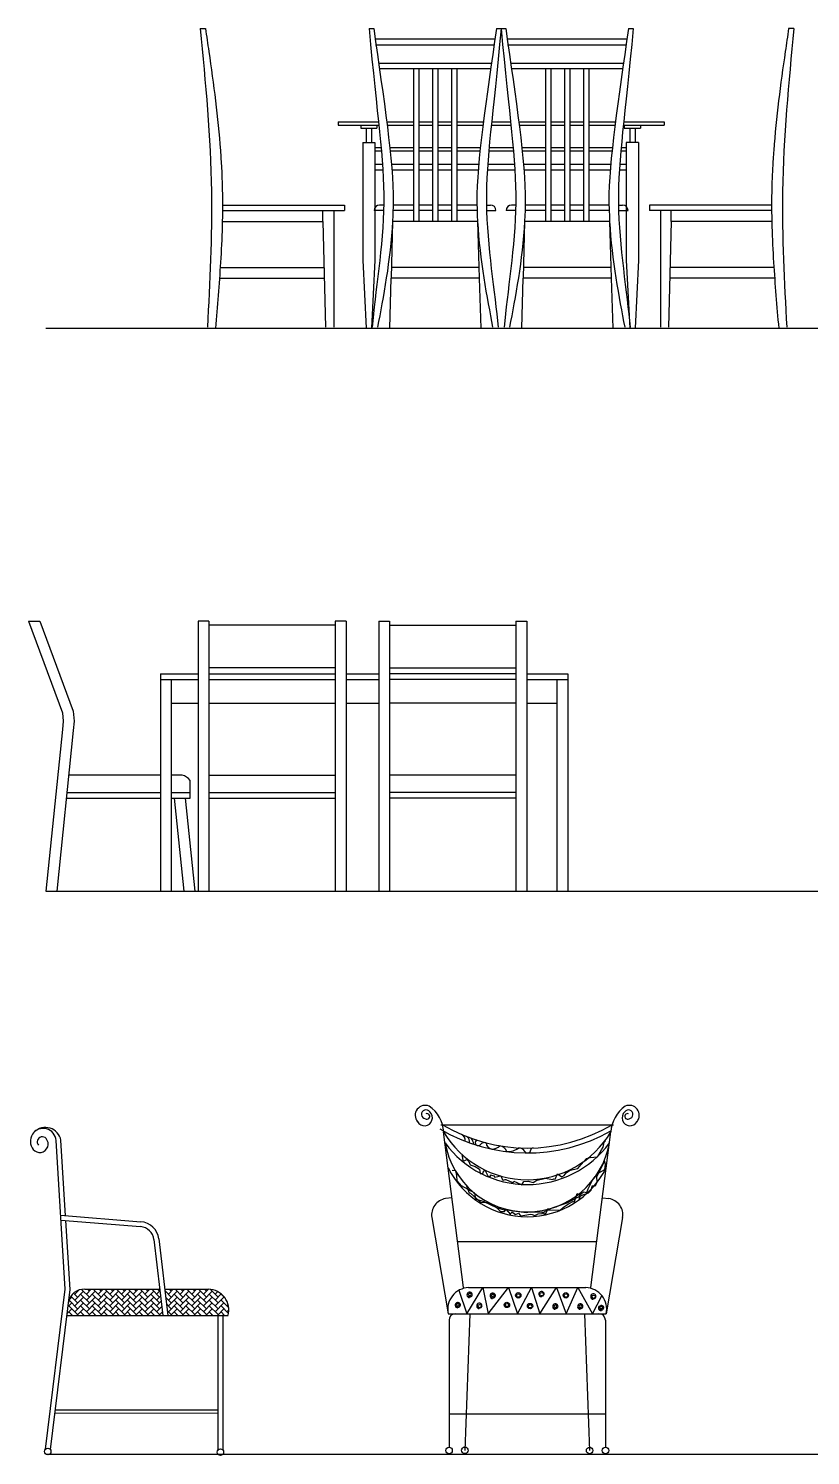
# Model space of a CAD drawing. Header units: millimetres. Extents: x 32599 to 52494, y 61995 to 71568.
# Drawn here: x 32599 to 35479, y 66138 to 71393 of the extents above; entities that cross this region are included whole.
import ezdxf

# ---------------------------------------------------------------- set-up
doc = ezdxf.new("R2010")
doc.units = ezdxf.units.MM
doc.layers.add('dwgmodels.com', color=4, linetype='Continuous')

msp = doc.modelspace()

# ---------------------------------------------------------------- linework, layer by layer
at = {"color": 18, "true_color": 0x000000}
for p, q in [((33231.6, 71392.6), (33251, 71392.6)), ((33853.6, 71392.6), (33870.9, 71392.6)), ((34322.7, 71392.6), (34357.2, 71392.6)), ((34809, 71392.6), (34826.3, 71392.6)), ((35418.4, 71392.6), (35399, 71392.6)), ((34318.9, 71353.1), (33874.7, 71353.1)), ((33877.5, 71333.1), (34316, 71333.1)), ((34805.2, 71353.1), (34361, 71353.1)), ((34363.8, 71333.1), (34802.3, 71333.1)), ((33888.9, 71265.4), (34304.7, 71265.4)), ((34375.2, 71265.4), (34791, 71265.4)), ((33891.8, 71245.4), (34301.8, 71245.4)), ((34016.8, 71245.4), (34016.8, 70682.6)), ((34036.8, 71245.4), (34036.8, 70682.6)), ((34086.8, 71245.4), (34086.8, 70682.6)), ((34106.8, 71245.4), (34106.8, 70682.6)), ((34156.8, 71245.4), (34156.8, 70682.6)), ((34176.8, 71245.4), (34176.8, 70682.6)), ((34378.1, 71245.4), (34788.1, 71245.4)), ((34503.1, 71245.4), (34503.1, 70682.6)), ((34523.1, 71245.4), (34523.1, 70682.6)), ((34573.1, 71245.4), (34573.1, 70682.6)), ((34593.1, 71245.4), (34593.1, 70682.6)), ((34643.1, 71245.4), (34643.1, 70682.6)), ((34663.1, 71245.4), (34663.1, 70682.6)), ((33740.3, 71049.2), (33740.3, 71037.2)), ((33740.3, 71049.2), (33888.5, 71049.2)), ((33918.7, 71049.2), (34016.8, 71049.2)), ((34036.8, 71049.2), (34086.8, 71049.2)), ((34106.8, 71049.2), (34156.8, 71049.2)), ((34176.8, 71049.2), (34274.9, 71049.2)), ((34305.1, 71049.2), (34374.8, 71049.2)), ((34405, 71049.2), (34503.1, 71049.2)), ((34523.1, 71049.2), (34573.1, 71049.2)), ((34593.1, 71049.2), (34643.1, 71049.2)), ((34663.1, 71049.2), (34761.2, 71049.2)), ((34791.4, 71049.2), (34940.3, 71049.2)), ((34940.3, 71049.2), (34940.3, 71037.2)), ((33740.3, 71037.2), (33889.7, 71037.2)), ((33822.8, 71037.2), (33822.8, 71025.2)), ((33822.8, 71025.2), (33882.8, 71025.2)), ((33842.8, 71025.2), (33842.8, 70972.6)), ((33862.8, 71025.2), (33862.8, 70972.6)), ((33882.8, 71037.2), (33882.8, 71025.2)), ((33920.2, 71037.2), (34016.8, 71037.2)), ((34036.8, 71037.2), (34086.8, 71037.2)), ((34106.8, 71037.2), (34156.8, 71037.2)), ((34176.8, 71037.2), (34273.4, 71037.2)), ((34303.9, 71037.2), (34376, 71037.2)), ((34406.5, 71037.2), (34503.1, 71037.2)), ((34523.1, 71037.2), (34573.1, 71037.2)), ((34593.1, 71037.2), (34643.1, 71037.2)), ((34663.1, 71037.2), (34759.7, 71037.2)), ((34790.2, 71037.2), (34940.3, 71037.2)), ((34793.5, 71037.2), (34793.5, 71025.2)), ((34793.5, 71025.2), (34853.5, 71025.2)), ((34813.5, 71025.2), (34813.5, 70972.6)), ((34833.5, 71025.2), (34833.5, 70972.6)), ((34853.5, 71037.2), (34853.5, 71025.2)), ((33830.3, 70972.6), (33875.3, 70972.6)), ((33830.3, 70972.6), (33830.3, 70539.2)), ((33875.3, 70972.6), (33875.3, 70539.2)), ((33875.3, 70954.6), (33897.8, 70954.6)), ((33875.3, 70942.6), (33898.9, 70942.6)), ((33930, 70954.6), (34016.8, 70954.6)), ((33931.3, 70942.6), (34016.8, 70942.6)), ((34036.8, 70954.6), (34086.8, 70954.6)), ((34036.8, 70942.6), (34086.8, 70942.6)), ((34106.8, 70954.6), (34156.8, 70954.6)), ((34106.8, 70942.6), (34156.8, 70942.6)), ((34176.8, 70954.6), (34263.6, 70954.6)), ((34176.8, 70942.6), (34262.3, 70942.6)), ((34294.7, 70942.6), (34385.2, 70942.6)), ((34295.7, 70954.6), (34384.2, 70954.6)), ((34416.3, 70954.6), (34503.1, 70954.6)), ((34417.6, 70942.6), (34503.1, 70942.6)), ((34523.1, 70954.6), (34573.1, 70954.6)), ((34523.1, 70942.6), (34573.1, 70942.6)), ((34593.1, 70954.6), (34643.1, 70954.6)), ((34593.1, 70942.6), (34643.1, 70942.6)), ((34663.1, 70954.6), (34749.9, 70954.6)), ((34663.1, 70942.6), (34748.6, 70942.6)), ((34781, 70942.6), (34801, 70942.6)), ((34782.1, 70954.6), (34801, 70954.6)), ((34846, 70972.6), (34801, 70972.6)), ((34801, 70972.6), (34801, 70539.2)), ((34846, 70972.6), (34846, 70539.2)), ((33875.3, 70892.6), (33902.9, 70892.6)), ((33936.2, 70892.6), (34016.8, 70892.6)), ((34036.8, 70892.6), (34086.8, 70892.6)), ((34106.8, 70892.6), (34156.8, 70892.6)), ((34176.8, 70892.6), (34257.4, 70892.6)), ((34290.7, 70892.6), (34389.2, 70892.6)), ((34422.5, 70892.6), (34503.1, 70892.6)), ((34523.1, 70892.6), (34573.1, 70892.6)), ((34593.1, 70892.6), (34643.1, 70892.6)), ((34663.1, 70892.6), (34743.7, 70892.6)), ((34777, 70892.6), (34801, 70892.6)), ((33875.3, 70872.6), (33904.2, 70872.6)), ((33937.9, 70872.6), (34016.8, 70872.6)), ((34036.8, 70872.6), (34086.8, 70872.6)), ((34106.8, 70872.6), (34156.8, 70872.6)), ((34176.8, 70872.6), (34255.7, 70872.6)), ((34289.3, 70872.6), (34390.6, 70872.6)), ((34424.2, 70872.6), (34503.1, 70872.6)), ((34523.1, 70872.6), (34573.1, 70872.6)), ((34593.1, 70872.6), (34643.1, 70872.6)), ((34663.1, 70872.6), (34742, 70872.6)), ((34775.6, 70872.6), (34801, 70872.6)), ((33313.3, 70742.6), (33763.3, 70742.6)), ((33763.3, 70742.6), (33763.3, 70722.6)), ((33907.5, 70742.6), (33892.5, 70742.6)), ((34016.8, 70742.6), (33942.5, 70742.6)), ((34086.8, 70742.6), (34036.8, 70742.6)), ((34156.8, 70742.6), (34106.8, 70742.6)), ((34251, 70742.6), (34176.8, 70742.6)), ((34286.1, 70742.6), (34301.1, 70742.6)), ((34393.8, 70742.6), (34378.8, 70742.6)), ((34503.1, 70742.6), (34428.9, 70742.6)), ((34573.1, 70742.6), (34523.1, 70742.6)), ((34643.1, 70742.6), (34593.1, 70742.6)), ((34737.4, 70742.6), (34663.1, 70742.6)), ((34772.4, 70742.6), (34787.4, 70742.6)), ((34886.7, 70742.6), (34886.7, 70722.6)), ((35336.7, 70742.6), (34886.7, 70742.6)), ((33313.3, 70722.6), (33763.3, 70722.6)), ((33313.3, 70682.6), (33683.3, 70682.6)), ((33683.3, 70682.6), (33683.3, 70722.6)), ((33683.3, 70682.6), (33693.3, 70292.6)), ((33723.3, 70722.6), (33723.3, 70292.6)), ((33907.5, 70722.6), (33872.5, 70722.6)), ((33940.4, 70682.6), (33935.2, 70473)), ((34253.2, 70682.6), (33940.4, 70682.6)), ((34016.8, 70722.6), (33941.8, 70722.6)), ((34086.8, 70722.6), (34036.8, 70722.6)), ((34156.8, 70722.6), (34106.8, 70722.6)), ((34251.7, 70722.6), (34176.8, 70722.6)), ((34253.2, 70682.6), (34259.6, 70473)), ((34286.1, 70722.6), (34321.1, 70722.6)), ((34393.8, 70722.6), (34358.8, 70722.6)), ((34426.7, 70682.6), (34421.5, 70473)), ((34739.5, 70682.6), (34426.7, 70682.6)), ((34503.1, 70722.6), (34428.2, 70722.6)), ((34573.1, 70722.6), (34523.1, 70722.6)), ((34643.1, 70722.6), (34593.1, 70722.6)), ((34738.1, 70722.6), (34663.1, 70722.6)), ((34739.5, 70682.6), (34745.9, 70473)), ((34772.4, 70722.6), (34807.4, 70722.6)), ((35336.7, 70722.6), (34886.7, 70722.6)), ((34926.7, 70722.6), (34926.7, 70292.6)), ((34966.7, 70682.6), (34956.7, 70292.6)), ((34966.7, 70682.6), (34966.7, 70722.6)), ((35336.7, 70682.6), (34966.7, 70682.6)), ((33830.3, 70539.2), (33842.8, 70289.2)), ((33875.3, 70539.2), (33862.8, 70289.2)), ((34801, 70539.2), (34813.5, 70289.2)), ((34846, 70539.2), (34833.5, 70289.2)), ((33302.5, 70473), (33688.7, 70473)), ((33305.3, 70513), (33687.7, 70513)), ((33934, 70473), (33928.4, 70289.2)), ((34259.6, 70473), (33935.2, 70473)), ((34258.4, 70513), (33936.2, 70513)), ((34259.6, 70473), (34265.2, 70289.2)), ((34420.3, 70473), (34414.7, 70289.2)), ((34745.9, 70473), (34421.5, 70473)), ((34744.7, 70513), (34422.5, 70513)), ((34745.9, 70473), (34751.5, 70289.2)), ((35347.4, 70473), (34961.3, 70473)), ((35344.7, 70513), (34962.3, 70513)), ((32599.5, 69209.8), (32640.6, 69209.8)), ((32599.5, 69209.8), (32724.6, 68872.3)), ((32640.6, 69209.8), (32764.2, 68878.8)), ((33224.1, 69209.8), (33224.1, 68215.9)), ((33264.1, 69209.8), (33224.1, 69209.8)), ((33264.1, 69209.8), (33264.1, 68215.9)), ((33729.4, 69209.8), (33729.4, 68215.9)), ((33769.4, 69209.8), (33729.4, 69209.8)), ((33769.4, 69209.8), (33769.4, 68215.9)), ((33889.2, 69209.8), (33889.2, 68215.9)), ((33889.2, 69209.8), (33929.2, 69209.8)), ((33929.2, 69209.8), (33929.2, 68215.9)), ((34394.6, 69209.8), (34394.6, 68215.9)), ((34394.6, 69209.8), (34434.6, 69209.8)), ((34434.6, 69209.8), (34434.6, 68215.9)), ((33729.4, 69195.5), (33264.1, 69195.5)), ((33929.2, 69195.5), (34394.6, 69195.5)), ((33085.6, 69015.9), (33085.6, 68215.9)), ((33085.6, 69015.9), (33224.1, 69015.9)), ((33085.6, 68995.9), (33224.1, 68995.9)), ((33125.6, 68215.9), (33125.6, 68995.9)), ((33729.4, 69038.2), (33264.1, 69038.2)), ((33264.1, 69015.9), (33729.4, 69015.9)), ((33264.1, 68995.9), (33729.4, 68995.9)), ((33769.4, 69015.9), (33889.2, 69015.9)), ((33769.4, 68995.9), (33889.2, 68995.9)), ((33929.2, 69038.2), (34394.6, 69038.2)), ((34394.6, 69015.9), (33929.2, 69015.9)), ((34394.6, 68995.9), (33929.2, 68995.9)), ((34434.6, 69015.9), (34585.8, 69015.9)), ((34434.6, 68995.9), (34585.8, 68995.9)), ((34545.8, 68995.9), (34545.8, 68215.9)), ((34585.8, 69015.9), (34585.8, 68215.9)), ((33125.6, 68907.9), (33224.1, 68907.9)), ((33264.1, 68907.9), (33729.4, 68907.9)), ((33769.4, 68907.9), (33889.2, 68907.9)), ((34394.6, 68907.9), (33929.2, 68907.9)), ((34434.6, 68907.9), (34545.8, 68907.9)), ((32724.6, 68872.3), (32727.4, 68841.7)), ((32727.4, 68841.7), (32724.6, 68811.1)), ((32764.2, 68878.8), (32767.6, 68841.7)), ((32767.6, 68841.7), (32764.4, 68807.2)), ((32724.6, 68811.1), (32663.3, 68215.9)), ((32764.4, 68807.2), (32703.5, 68215.9)), ((33087, 68643.1), (32747.5, 68643.1)), ((33164.9, 68643.1), (33125.6, 68643.1)), ((33264.1, 68643.1), (33729.4, 68643.1)), ((34394.6, 68643.1), (33929.2, 68643.1)), ((32738.9, 68578.8), (33085.6, 68578.8)), ((33125.6, 68578.8), (33195, 68578.8)), ((33195, 68558.8), (33195, 68623.7)), ((33264.1, 68578.8), (33729.4, 68578.8)), ((34394.6, 68578.8), (33929.2, 68578.8)), ((32738.9, 68558.8), (33085.6, 68558.8)), ((33125.6, 68558.8), (33195, 68558.8)), ((33136, 68558.8), (33171.3, 68215.9)), ((33176.1, 68558.8), (33211.5, 68215.9)), ((33264.1, 68558.8), (33729.4, 68558.8)), ((34394.6, 68558.8), (33929.2, 68558.8)), ((34118.2, 67356), (34754.2, 67356)), ((34201.8, 66756), (34128.3, 67329.8)), ((34670.7, 66756), (34744.2, 67329.8)), ((32734.6, 66749.9), (32700.8, 67297.9)), ((32735.9, 67020.9), (32718.7, 67299)), ((34695.6, 67237.3), (34709.5, 67263.8)), ((34709.5, 67263.8), (34715.9, 67272.7)), ((34715.9, 67272.7), (34719.6, 67291.6)), ((34719.6, 67291.6), (34724.7, 67296.7)), ((34194.8, 67247.4), (34198.7, 67224.7)), ((34198.7, 67224.7), (34203.7, 67223.4)), ((34203.7, 67223.4), (34213.8, 67227.2)), ((34213.8, 67227.2), (34221.4, 67220.9)), ((34221.4, 67220.9), (34226.5, 67208.3)), ((34226.5, 67208.3), (34244.2, 67202)), ((34622.3, 67194.4), (34634.9, 67209.5)), ((34634.9, 67209.5), (34645, 67220.9)), ((34645, 67220.9), (34653.9, 67231)), ((34653.9, 67231), (34667.8, 67234.8)), ((34667.8, 67234.8), (34695.6, 67237.3)), ((34720.9, 67222.2), (34691.8, 67164.1)), ((34724.7, 67210.8), (34720.9, 67222.2)), ((34722.2, 67190.6), (34724.7, 67210.8)), ((34173.4, 67185.5), (34159.4, 67186.8)), ((34177.2, 67169.1), (34173.4, 67185.5)), ((34178.4, 67148.9), (34177.2, 67169.1)), ((34244.2, 67202), (34260.6, 67191.9)), ((34260.6, 67191.9), (34263.1, 67176.7)), ((34263.1, 67176.7), (34273.3, 67176.7)), ((34273.3, 67176.7), (34275.8, 67186.8)), ((34275.8, 67186.8), (34282.1, 67184.3)), ((34282.1, 67184.3), (34285.9, 67178)), ((34285.9, 67178), (34292.2, 67165.3)), ((34292.2, 67165.3), (34301.1, 67165.3)), ((34301.1, 67171.7), (34313.7, 67167.9)), ((34301.1, 67165.3), (34301.1, 67171.7)), ((34313.7, 67167.9), (34317.5, 67162.8)), ((34317.5, 67162.8), (34339, 67167.9)), ((34339, 67167.9), (34345.3, 67152.7)), ((34471.8, 67151.5), (34494.6, 67156.5)), ((34494.6, 67156.5), (34502.1, 67159)), ((34502.1, 67159), (34530, 67154)), ((34530, 67154), (34532.5, 67156.5)), ((34532.5, 67156.5), (34538.8, 67155.2)), ((34538.8, 67155.2), (34547.7, 67175.4)), ((34547.7, 67175.4), (34564.1, 67164.1)), ((34564.1, 67164.1), (34571.7, 67169.1)), ((34571.7, 67169.1), (34579.3, 67179.2)), ((34579.3, 67179.2), (34594.5, 67188.1)), ((34594.5, 67188.1), (34622.3, 67194.4)), ((34676.7, 67151.5), (34686.8, 67165.3)), ((34686.8, 67165.3), (34699.4, 67179.2)), ((34691.8, 67164.1), (34693.1, 67143.9)), ((34699.4, 67179.2), (34722.2, 67190.6)), ((34193.6, 67131.2), (34178.4, 67148.9)), ((34242.9, 67103.5), (34193.6, 67131.2)), ((34212.6, 67131.2), (34222.7, 67104.7)), ((34222.7, 67104.7), (34227.7, 67103.5)), ((34227.7, 67103.5), (34264.4, 67070.6)), ((34246.7, 67082), (34242.9, 67103.5)), ((34345.3, 67152.7), (34347.9, 67151.5)), ((34347.9, 67151.5), (34355.5, 67154)), ((34355.5, 67154), (34358, 67154)), ((34358, 67154), (34382, 67142.6)), ((34382, 67142.6), (34385.8, 67143.9)), ((34385.8, 67143.9), (34387.1, 67147.7)), ((34387.1, 67147.7), (34398.5, 67142.6)), ((34398.5, 67142.6), (34416.2, 67135)), ((34416.2, 67135), (34423.7, 67146.4)), ((34423.7, 67146.4), (34440.2, 67147.7)), ((34440.2, 67147.7), (34457.9, 67142.6)), ((34457.9, 67142.6), (34471.8, 67151.5)), ((34629.9, 67097.2), (34643.8, 67108.5)), ((34660.2, 67103.5), (34640, 67095.9)), ((34643.8, 67108.5), (34655.2, 67106)), ((34655.2, 67106), (34660.2, 67119.9)), ((34660.2, 67119.9), (34676.7, 67151.5)), ((34670.3, 67113.6), (34660.2, 67103.5)), ((34674.1, 67130), (34670.3, 67113.6)), ((34686.8, 67130), (34674.1, 67130)), ((34693.1, 67143.9), (34686.8, 67130)), ((34158.5, 67086.9), (34135.5, 67083.6)), ((34277.1, 67071.9), (34246.7, 67082)), ((34264.4, 67070.6), (34288.4, 67069.4)), ((34323.8, 67050.4), (34277.1, 67071.9)), ((34288.4, 67069.4), (34312.5, 67060.5)), ((34312.5, 67060.5), (34337.8, 67036.5)), ((34352.9, 67041.6), (34323.8, 67050.4)), ((34581.8, 67066.8), (34530, 67049.2)), ((34557.8, 67041.6), (34569.2, 67051.7)), ((34569.2, 67051.7), (34588.1, 67064.3)), ((34618.5, 67087), (34581.8, 67066.8)), ((34588.1, 67064.3), (34607.1, 67074.4)), ((34607.1, 67074.4), (34609.6, 67069.4)), ((34609.6, 67069.4), (34619.7, 67102.2)), ((34640, 67095.9), (34618.5, 67087)), ((34619.7, 67102.2), (34629.9, 67095.9)), ((34628.6, 67079.5), (34629.9, 67097.2)), ((34629.9, 67095.9), (34628.6, 67079.5)), ((34714, 67086.9), (34737, 67083.6)), ((32717.8, 67022.3), (33013.5, 66998.6)), ((32718.9, 67004.2), (33012, 66980.7)), ((32752.7, 66749.4), (32737, 67002.7)), ((34084.8, 67014.2), (34145.2, 66660)), ((34337.8, 67036.5), (34352.9, 67036.5)), ((34352.9, 67036.5), (34358, 67045.4)), ((34364.3, 67041.6), (34352.9, 67041.6)), ((34358, 67045.4), (34374.4, 67025.2)), ((34384.5, 67037.8), (34364.3, 67041.6)), ((34374.4, 67025.2), (34379.5, 67035.3)), ((34379.5, 67035.3), (34388.3, 67029)), ((34433.9, 67031.5), (34384.5, 67037.8)), ((34388.3, 67029), (34393.4, 67025.2)), ((34393.4, 67025.2), (34403.5, 67030.2)), ((34403.5, 67030.2), (34411.1, 67020.1)), ((34411.1, 67020.1), (34427.5, 67022.6)), ((34427.5, 67022.6), (34447.8, 67026.4)), ((34444, 67034), (34433.9, 67031.5)), ((34497.1, 67032.7), (34444, 67034)), ((34447.8, 67026.4), (34454.1, 67025.2)), ((34454.1, 67025.2), (34464.2, 67021.4)), ((34464.2, 67021.4), (34476.9, 67027.7)), ((34476.9, 67027.7), (34492, 67029)), ((34492, 67029), (34493.3, 67035.3)), ((34493.3, 67035.3), (34498.4, 67025.2)), ((34511, 67045.4), (34497.1, 67032.7)), ((34498.4, 67025.2), (34505.9, 67031.5)), ((34505.9, 67031.5), (34511, 67042.8)), ((34519.8, 67045.4), (34511, 67045.4)), ((34511, 67042.8), (34557.8, 67041.6)), ((34530, 67049.2), (34519.8, 67045.4)), ((34787.6, 67014.2), (34727.3, 66660)), ((33061.4, 66933.1), (33094, 66653.9)), ((33079.2, 66935.2), (33112.1, 66653.9)), ((34180.1, 66925.7), (34692.4, 66925.7)), ((32662, 66161.4), (32734.6, 66749.9)), ((32679.9, 66159.4), (32752.7, 66749.4)), ((32780.3, 66721.1, 342.9), (32765.5, 66735.9, 342.9)), ((32769.5, 66731.9, 342.9), (32784.6, 66747, 342.9)), ((32769.5, 66710.3, 342.9), (32801.9, 66742.7, 342.9)), ((32780.3, 66742.7, 342.9), (32778.5, 66744.5, 342.9)), ((32823.4, 66721.1, 342.9), (32795.1, 66749.5, 342.9)), ((32806.6, 66749.9), (33082.8, 66749.9)), ((32812.6, 66731.9, 342.9), (32830.7, 66749.9, 342.9)), ((32812.6, 66710.3, 342.9), (32845, 66742.7, 342.9)), ((32823.4, 66742.7, 342.9), (32816.2, 66749.9, 342.9)), ((32866.5, 66721.1, 342.9), (32837.7, 66749.9, 342.9)), ((32855.7, 66731.9, 342.9), (32873.8, 66749.9, 342.9)), ((32855.7, 66710.3, 342.9), (32888.1, 66742.7, 342.9)), ((32866.5, 66742.7, 342.9), (32859.3, 66749.9, 342.9)), ((32909.6, 66721.1, 342.9), (32880.8, 66749.9, 342.9)), ((32898.9, 66731.9, 342.9), (32916.9, 66749.9, 342.9)), ((32898.9, 66710.3, 342.9), (32931.2, 66742.7, 342.9)), ((32909.6, 66742.7, 342.9), (32902.4, 66749.9, 342.9)), ((32952.7, 66721.1, 342.9), (32923.9, 66749.9, 342.9)), ((32942, 66731.9, 342.9), (32960, 66749.9, 342.9)), ((32942, 66710.3, 342.9), (32974.3, 66742.7, 342.9)), ((32952.7, 66742.7, 342.9), (32945.5, 66749.9, 342.9)), ((32995.8, 66721.1, 342.9), (32967, 66749.9, 342.9)), ((32985.1, 66731.9, 342.9), (33003.1, 66749.9, 342.9)), ((32985.1, 66710.3, 342.9), (33017.4, 66742.7, 342.9)), ((32995.8, 66742.7, 342.9), (32988.6, 66749.9, 342.9)), ((33038.9, 66721.1, 342.9), (33010.2, 66749.9, 342.9)), ((33028.2, 66731.9, 342.9), (33046.2, 66749.9, 342.9)), ((33028.2, 66710.3, 342.9), (33060.5, 66742.7, 342.9)), ((33038.9, 66742.7, 342.9), (33031.7, 66749.9, 342.9)), ((33082.1, 66721.1, 342.9), (33053.3, 66749.9, 342.9)), ((33071.3, 66731.9, 342.9), (33083.5, 66744.1, 342.9)), ((33082.1, 66742.7, 342.9), (33074.8, 66749.9, 342.9)), ((33100.9, 66749.9), (33262.6, 66749.9)), ((33125.2, 66721.1, 342.9), (33101.5, 66744.8, 342.9)), ((33102, 66741, 342.9), (33103.6, 66742.7, 342.9)), ((33114.4, 66731.9, 342.9), (33132.4, 66749.9, 342.9)), ((33114.4, 66710.3, 342.9), (33146.7, 66742.7, 342.9)), ((33125.2, 66742.7, 342.9), (33117.9, 66749.9, 342.9)), ((33168.3, 66721.1, 342.9), (33139.5, 66749.9, 342.9)), ((33157.5, 66731.9, 342.9), (33175.5, 66749.9, 342.9)), ((33157.5, 66710.3, 342.9), (33189.8, 66742.7, 342.9)), ((33168.3, 66742.7, 342.9), (33161, 66749.9, 342.9)), ((33211.4, 66721.1, 342.9), (33182.6, 66749.9, 342.9)), ((33200.6, 66731.9, 342.9), (33218.6, 66749.9, 342.9)), ((33200.6, 66710.3, 342.9), (33232.9, 66742.7, 342.9)), ((33211.4, 66742.7, 342.9), (33204.1, 66749.9, 342.9)), ((33254.5, 66721.1, 342.9), (33225.7, 66749.9, 342.9)), ((33243.7, 66731.9, 342.9), (33261.7, 66749.9, 342.9)), ((33243.7, 66710.3, 342.9), (33276, 66742.7, 342.9)), ((33254.5, 66742.7, 342.9), (33247.2, 66749.9, 342.9)), ((33297.6, 66721.1, 342.9), (33269.2, 66749.5, 342.9)), ((33286.8, 66731.9, 342.9), (33296.2, 66741.3, 342.9)), ((34184.1, 66746.3), (34213.5, 66660)), ((34213.5, 66660), (34272.8, 66756)), ((34220.2, 66756), (34652.2, 66756)), ((34272.8, 66756), (34292.2, 66660)), ((34292.2, 66660), (34367.1, 66756)), ((34367.1, 66756), (34400, 66660)), ((34400, 66660), (34451.9, 66756)), ((34451.9, 66756), (34483, 66660)), ((34483, 66660), (34544.2, 66756)), ((34544.2, 66756), (34580.2, 66660)), ((34580.2, 66660), (34622.4, 66756)), ((34622.4, 66756), (34676.1, 66660)), ((32744.8, 66685.6, 342.9), (32758.8, 66699.6, 342.9)), ((32780.3, 66656.5, 342.9), (32748, 66688.8, 342.9)), ((32780.3, 66678, 342.9), (32748.6, 66709.7, 342.9)), ((32749.2, 66711.6, 342.9), (32758.8, 66721.1, 342.9)), ((32780.3, 66699.6, 342.9), (32755.5, 66724.4, 342.9)), ((32769.5, 66688.8, 342.9), (32801.9, 66721.1, 342.9)), ((32769.5, 66667.2, 342.9), (32801.9, 66699.6, 342.9)), ((32823.4, 66699.6, 342.9), (32791.1, 66731.9, 342.9)), ((32823.4, 66678, 342.9), (32791.1, 66710.3, 342.9)), ((32823.4, 66656.5, 342.9), (32791.1, 66688.8, 342.9)), ((32812.6, 66688.8, 342.9), (32845, 66721.1, 342.9)), ((32812.6, 66667.2, 342.9), (32845, 66699.6, 342.9)), ((32866.5, 66699.6, 342.9), (32834.2, 66731.9, 342.9)), ((32866.5, 66678, 342.9), (32834.2, 66710.3, 342.9)), ((32866.5, 66656.5, 342.9), (32834.2, 66688.8, 342.9)), ((32855.7, 66688.8, 342.9), (32888.1, 66721.1, 342.9)), ((32855.7, 66667.2, 342.9), (32888.1, 66699.6, 342.9)), ((32909.6, 66699.6, 342.9), (32877.3, 66731.9, 342.9)), ((32909.6, 66678, 342.9), (32877.3, 66710.3, 342.9)), ((32909.6, 66656.5, 342.9), (32877.3, 66688.8, 342.9)), ((32898.9, 66688.8, 342.9), (32931.2, 66721.1, 342.9)), ((32898.9, 66667.2, 342.9), (32931.2, 66699.6, 342.9)), ((32952.7, 66699.6, 342.9), (32920.4, 66731.9, 342.9)), ((32952.7, 66678, 342.9), (32920.4, 66710.3, 342.9)), ((32952.7, 66656.5, 342.9), (32920.4, 66688.8, 342.9)), ((32942, 66688.8, 342.9), (32974.3, 66721.1, 342.9)), ((32942, 66667.2, 342.9), (32974.3, 66699.6, 342.9)), ((32995.8, 66699.6, 342.9), (32963.5, 66731.9, 342.9)), ((32995.8, 66678, 342.9), (32963.5, 66710.3, 342.9)), ((32995.8, 66656.5, 342.9), (32963.5, 66688.8, 342.9)), ((32985.1, 66688.8, 342.9), (33017.4, 66721.1, 342.9)), ((32985.1, 66667.2, 342.9), (33017.4, 66699.6, 342.9)), ((33038.9, 66699.6, 342.9), (33006.6, 66731.9, 342.9)), ((33038.9, 66678, 342.9), (33006.6, 66710.3, 342.9)), ((33038.9, 66656.5, 342.9), (33006.6, 66688.8, 342.9)), ((33028.2, 66688.8, 342.9), (33060.5, 66721.1, 342.9)), ((33028.2, 66667.2, 342.9), (33060.5, 66699.6, 342.9)), ((33082.1, 66699.6, 342.9), (33049.7, 66731.9, 342.9)), ((33082.1, 66678, 342.9), (33049.7, 66710.3, 342.9)), ((33082.1, 66656.5, 342.9), (33049.7, 66688.8, 342.9)), ((33071.3, 66710.3, 342.9), (33085.7, 66724.8, 342.9)), ((33071.3, 66688.8, 342.9), (33088, 66705.5, 342.9)), ((33071.3, 66667.2, 342.9), (33090.2, 66686.2, 342.9)), ((33125.2, 66699.6, 342.9), (33104.4, 66720.4, 342.9)), ((33125.2, 66678, 342.9), (33107.2, 66695.9, 342.9)), ((33114.4, 66688.8, 342.9), (33146.7, 66721.1, 342.9)), ((33114.4, 66667.2, 342.9), (33146.7, 66699.6, 342.9)), ((33168.3, 66699.6, 342.9), (33135.9, 66731.9, 342.9)), ((33168.3, 66678, 342.9), (33135.9, 66710.3, 342.9)), ((33168.3, 66656.5, 342.9), (33135.9, 66688.8, 342.9)), ((33157.5, 66688.8, 342.9), (33189.8, 66721.1, 342.9)), ((33157.5, 66667.2, 342.9), (33189.8, 66699.6, 342.9)), ((33211.4, 66699.6, 342.9), (33179, 66731.9, 342.9)), ((33211.4, 66678, 342.9), (33179, 66710.3, 342.9)), ((33211.4, 66656.5, 342.9), (33179, 66688.8, 342.9)), ((33200.6, 66688.8, 342.9), (33232.9, 66721.1, 342.9)), ((33200.6, 66667.2, 342.9), (33232.9, 66699.6, 342.9)), ((33254.5, 66699.6, 342.9), (33222.1, 66731.9, 342.9)), ((33254.5, 66678, 342.9), (33222.1, 66710.3, 342.9)), ((33254.5, 66656.5, 342.9), (33222.1, 66688.8, 342.9)), ((33243.7, 66688.8, 342.9), (33276, 66721.1, 342.9)), ((33243.7, 66667.2, 342.9), (33276, 66699.6, 342.9)), ((33297.6, 66699.6, 342.9), (33265.2, 66731.9, 342.9)), ((33297.6, 66678, 342.9), (33265.2, 66710.3, 342.9)), ((33297.6, 66656.5, 342.9), (33265.2, 66688.8, 342.9)), ((33286.8, 66710.3, 342.9), (33309.1, 66732.7, 342.9)), ((33286.8, 66688.8, 342.9), (33319.1, 66721.1, 342.9)), ((33286.8, 66667.2, 342.9), (33319.1, 66699.6, 342.9)), ((33324.4, 66715.9, 342.9), (33308.4, 66731.9, 342.9)), ((33336.7, 66682, 342.9), (33308.4, 66710.3, 342.9)), ((33336.1, 66661, 342.9), (33308.4, 66688.8, 342.9)), ((33329.9, 66688.8, 342.9), (33334.5, 66693.4, 342.9)), ((34676.1, 66660), (34711.1, 66725.5)), ((32740.9, 66653.9), (33334.6, 66653.9)), ((32741.8, 66661, 342.9), (32758.8, 66678, 342.9)), ((32761.3, 66653.9, 342.9), (32748, 66667.2, 342.9)), ((32756.2, 66653.9, 342.9), (32758.8, 66656.5, 342.9)), ((32777.8, 66653.9, 342.9), (32801.9, 66678, 342.9)), ((32804.4, 66653.9, 342.9), (32791.1, 66667.2, 342.9)), ((32799.3, 66653.9, 342.9), (32801.9, 66656.5, 342.9)), ((32820.9, 66653.9, 342.9), (32845, 66678, 342.9)), ((32847.5, 66653.9, 342.9), (32834.2, 66667.2, 342.9)), ((32842.4, 66653.9, 342.9), (32845, 66656.5, 342.9)), ((32864, 66653.9, 342.9), (32888.1, 66678, 342.9)), ((32890.6, 66653.9, 342.9), (32877.3, 66667.2, 342.9)), ((32885.5, 66653.9, 342.9), (32888.1, 66656.5, 342.9)), ((32907.1, 66653.9, 342.9), (32931.2, 66678, 342.9)), ((32933.7, 66653.9, 342.9), (32920.4, 66667.2, 342.9)), ((32928.6, 66653.9, 342.9), (32931.2, 66656.5, 342.9)), ((32950.2, 66653.9, 342.9), (32974.3, 66678, 342.9)), ((32976.8, 66653.9, 342.9), (32963.5, 66667.2, 342.9)), ((32971.7, 66653.9, 342.9), (32974.3, 66656.5, 342.9)), ((32993.3, 66653.9, 342.9), (33017.4, 66678, 342.9)), ((33019.9, 66653.9, 342.9), (33006.6, 66667.2, 342.9)), ((33014.8, 66653.9, 342.9), (33017.4, 66656.5, 342.9)), ((33036.4, 66653.9, 342.9), (33060.5, 66678, 342.9)), ((33063, 66653.9, 342.9), (33049.7, 66667.2, 342.9)), ((33057.9, 66653.9, 342.9), (33060.5, 66656.5, 342.9)), ((33079.5, 66653.9, 342.9), (33092.5, 66666.9, 342.9)), ((33125.2, 66656.5, 342.9), (33110.1, 66671.5, 342.9)), ((33122.6, 66653.9, 342.9), (33146.7, 66678, 342.9)), ((33149.3, 66653.9, 342.9), (33135.9, 66667.2, 342.9)), ((33144.2, 66653.9, 342.9), (33146.7, 66656.5, 342.9)), ((33165.7, 66653.9, 342.9), (33189.8, 66678, 342.9)), ((33192.4, 66653.9, 342.9), (33179, 66667.2, 342.9)), ((33187.3, 66653.9, 342.9), (33189.8, 66656.5, 342.9)), ((33208.8, 66653.9, 342.9), (33232.9, 66678, 342.9)), ((33235.5, 66653.9, 342.9), (33222.1, 66667.2, 342.9)), ((33230.4, 66653.9, 342.9), (33232.9, 66656.5, 342.9)), ((33251.9, 66653.9, 342.9), (33276, 66678, 342.9)), ((33278.6, 66653.9, 342.9), (33265.2, 66667.2, 342.9)), ((33273.5, 66653.9, 342.9), (33276, 66656.5, 342.9)), ((33295, 66653.9, 342.9), (33319.1, 66678, 342.9)), ((33296.8, 66653.9), (33296.8, 66157.7)), ((33321.7, 66653.9, 342.9), (33308.4, 66667.2, 342.9)), ((33314.8, 66653.9), (33314.8, 66158)), ((33316.6, 66653.9, 342.9), (33319.1, 66656.5, 342.9)), ((33329.9, 66667.2, 342.9), (33337.2, 66674.5, 342.9)), ((34145.2, 66660), (34727.3, 66660)), ((34148.2, 66636), (34148.2, 66168)), ((34224.8, 66660), (34206.4, 66156)), ((34647.7, 66660), (34666.1, 66156)), ((34724.2, 66636), (34724.2, 66168)), ((32696.6, 66294.2), (33296.8, 66294.3)), ((32698, 66306.2), (33296.8, 66306.3)), ((34148.2, 66291.6), (34724.2, 66291.6))]:
    msp.add_line(p, q, dxfattribs=at)
for centre, radius in [((34403.3, 66727.6), 9.87), ((34489.4, 66731.8), 6.27), ((34578.5, 66727.6), 9.87), ((34260.6, 66687.9), 6.27), ((34361.3, 66692.3), 9.87), ((34361.9, 66691.6), 6.27), ((34403.9, 66727), 6.27), ((34446.5, 66688), 9.87), ((34447.1, 66687.3), 6.27), ((34579.1, 66727), 6.27), ((34680.6, 66722.4), 6.27), ((32670.1, 66152.5), 12), ((33306, 66149.9), 12), ((34148.2, 66156), 12), ((34206.4, 66156.8), 12), ((34666.1, 66156), 12), ((34724.2, 66156), 12)]:
    msp.add_circle(centre, radius, dxfattribs=at)
for centre, radius, start, end in [((33892.5, 70722.6), 20, 90, 180), ((34301.1, 70722.6), 20, 0, 90), ((34378.8, 70722.6), 20, 90, 180), ((34787.4, 70722.6), 20, 0, 90), ((33155, 68594.6), 49.5, 36.0118, 78.4243), ((34060.2, 67390.5), 36.7, 65.9139, 219.5715), ((34006.7, 67323.1), 121.9, 2.9291, 55.8293), ((34865.8, 67323.1), 121.9, 124.1707, 177.0709), ((34812.3, 67390.5), 36.7, 320.4285, 114.0861), ((34057.6, 67381.4), 29.3, 209.0145, 48.0741), ((34063.2, 67394.4), 16.5, 32.3134, 262.0532), ((34066.9, 67386.5), 10.3, 234.6505, 112.6307), ((34814.9, 67381.4), 29.3, 131.9259, 330.9855), ((34805.6, 67386.5), 10.3, 67.3693, 305.3495), ((34809.3, 67394.4), 16.5, 277.9468, 147.6866), ((32653.5, 67294.9), 47.4, 3.5342, 219.1543), ((32661.4, 67287), 58.6, 11.8243, 134.0307), ((34436.2, 67879.9), 627.9, 239.2046, 299.3868), ((34436.2, 67879.9), 609.9, 239.2046, 300.7954), ((34436.2, 67510.9), 357.4, 210.5305, 329.4695), ((34184.7, 67299.6), 22.7, 349.482, 65.4101), ((32640.8, 67284.6), 31, 219.1543, 41.1451), ((32650.1, 67292.7), 18.7, 41.1451, 222.4179), ((34436.2, 67342.4), 307.4, 190.0286, 349.9714), ((34436.2, 67510.9), 375.4, 216.2706, 323.7294), ((34198.5, 67292.8), 25.1, 351.7422, 47.7178), ((34203.6, 67282.4), 35.3, 2.463, 42.197), ((34255.5, 67289.6), 10.8, 118.4405, 319.0686), ((34279.7, 67268.6), 21.2, 74.302, 139.0686), ((34311.8, 67292.6), 27.5, 186.9527, 256.5621), ((34305.8, 67305.3), 39.7, 270.6146, 317.4635), ((34330.8, 67247.7), 31.1, 16.699, 82.2347), ((34361.1, 67331.6), 74.9, 269.6384, 305.8924), ((34402.3, 67240.7), 30.3, 33.807, 84.8535), ((34437.4, 67263.7), 11.7, 211.6688, 356.9925), ((34456.8, 67262.7), 7.79, 84.5848, 176.9925), ((34436.2, 67342.4), 325.4, 206.6328, 333.3672), ((34144, 67024.2), 60, 98.1301, 189.6699), ((34728.5, 67024.2), 60, 350.3301, 81.8699), ((33007.7, 66926.8), 72, 6.67, 85.4145), ((33007.7, 66926.8), 54, 6.67, 85.4145), ((32803, 66693.1), 56.9, 86.3971, 171.2552), ((33260.8, 66673.6), 76.4, 345.0923, 88.6475), ((34223.5, 66676.1), 80, 92.3491, 191.6021), ((34224.1, 66729.2), 9.87, 16.347, 267.3994), ((34224.7, 66728.5), 6.27, 69.3753, 224.7435), ((34309.3, 66725.4), 9.87, 16.347, 267.2848), ((34488.8, 66732.5), 9.87, 16.347, 267.2848), ((34490.6, 66733.1), 7.98, 224.7435, 16.347), ((34649, 66676.1), 80, 348.3979, 87.6509), ((34180.5, 66691.4), 9.87, 16.347, 267.3994), ((34181.1, 66690.7), 6.27, 69.3753, 224.7435), ((34182.3, 66691.9), 7.98, 224.7435, 16.347), ((34181.8, 66692.6), 4.27, 218.4959, 69.3753), ((34225.9, 66729.7), 7.98, 224.7435, 16.347), ((34225.4, 66730.4), 4.27, 218.4959, 69.3753), ((34260, 66688.5), 9.87, 16.347, 267.2848), ((34261.9, 66689.1), 7.98, 224.7435, 16.347), ((34309.9, 66724.7), 6.27, 69.3753, 224.7435), ((34311.1, 66725.9), 7.98, 224.7435, 16.347), ((34310.6, 66726.6), 4.27, 218.4959, 69.3753), ((34539.9, 66686.2), 9.87, 16.347, 267.3994), ((34540.5, 66685.5), 6.27, 69.3753, 224.7435), ((34541.7, 66686.7), 7.98, 224.7435, 16.347), ((34541.2, 66687.4), 4.27, 218.4959, 69.3753), ((34631.7, 66686.2), 9.87, 16.347, 267.3994), ((34632.3, 66685.5), 6.27, 69.3753, 224.7435), ((34633.5, 66686.7), 7.98, 224.7435, 16.347), ((34633, 66687.4), 4.27, 218.4959, 69.3753), ((34680, 66723.1), 9.87, 16.347, 267.3994), ((34681.8, 66723.6), 7.98, 224.7435, 16.347), ((34708.6, 66681.2), 10.2, 129.4912, 267.4253), ((34709, 66680.8), 6.27, 69.3753, 224.7435), ((34710.2, 66682), 7.98, 224.7435, 129.5924), ((34709.7, 66682.7), 4.27, 218.4959, 69.3753), ((34172.2, 66636), 24, 90, 180), ((34700.2, 66636), 24, 0, 90)]:
    msp.add_arc(centre, radius, start, end, dxfattribs=at)
for points in [[(33231.6, 71392.6), (33273.3, 70792.6), (33258.1, 70292.6)], [(35418.4, 71392.6), (35376.7, 70792.6), (35391.9, 70292.6)]]:
    msp.add_spline(points, degree=3, dxfattribs=at)
for points, knots in [([(33251, 71392.6), (33255.1, 71364.4), (33259.3, 71336.2), (33272.1, 71247.6), (33280.5, 71187.1), (33295.2, 71065.6), (33301.5, 71004.7), (33307.7, 70922.3), (33309, 70900.9), (33311.1, 70862.3), (33311.8, 70845), (33312.8, 70816.7), (33313, 70805.7), (33313.7, 70772.7), (33313.8, 70750.7), (33313.6, 70706.7), (33313.2, 70684.7), (33311.3, 70618.9), (33309.2, 70575.1), (33301.5, 70450.3), (33294.5, 70369.6), (33287.5, 70289.2)], [5.869508, 5.869508, 5.869508, 5.869508, 90.928361, 90.928361, 272.785084, 272.785084, 454.641807, 454.641807, 518.162111, 518.162111, 569.374646, 569.374646, 601.954788, 601.954788, 667.11507, 667.11507, 732.275353, 732.275353, 862.595919, 862.595919, 1103.927221, 1103.927221, 1103.927221, 1103.927221]), ([(33853.6, 71392.6), (33882.7, 71070.3), (33936.1, 70761.1), (33875.8, 70419), (33864.7, 70292.6)], [50.091942, 50.091942, 50.091942, 50.091942, 569.827641, 1083.409289, 1083.409289, 1083.409289, 1083.409289]), ([(33870.9, 71392.6), (33907.1, 71134.7), (33945.3, 70891.4), (33942.8, 70748.1), (33940.4, 70682.6)], [1.663443, 1.663443, 1.663443, 1.663443, 569.827641, 586.468767, 586.468767, 586.468767, 586.468767]), ([(34322.7, 71392.6), (34286.5, 71134.7), (34248.3, 70891.4), (34250.8, 70748.1), (34253.2, 70682.6)], [1.663443, 1.663443, 1.663443, 1.663443, 569.827641, 586.468767, 586.468767, 586.468767, 586.468767]), ([(34339.9, 71392.6), (34310.9, 71070.3), (34257.5, 70761.1), (34317.8, 70419), (34328.9, 70292.6)], [50.091942, 50.091942, 50.091942, 50.091942, 569.827641, 1083.409289, 1083.409289, 1083.409289, 1083.409289]), ([(34339.9, 71392.6), (34369, 71070.3), (34422.4, 70761.1), (34362.1, 70419), (34351, 70292.6)], [50.091942, 50.091942, 50.091942, 50.091942, 569.827641, 1083.409289, 1083.409289, 1083.409289, 1083.409289]), ([(34357.2, 71392.6), (34393.4, 71134.7), (34431.6, 70891.4), (34429.1, 70748.1), (34426.7, 70682.6)], [1.663443, 1.663443, 1.663443, 1.663443, 569.827641, 586.468767, 586.468767, 586.468767, 586.468767]), ([(34809, 71392.6), (34772.8, 71134.7), (34734.6, 70891.4), (34737.1, 70748.1), (34739.5, 70682.6)], [1.663443, 1.663443, 1.663443, 1.663443, 569.827641, 586.468767, 586.468767, 586.468767, 586.468767]), ([(34826.3, 71392.6), (34797.2, 71070.3), (34743.8, 70761.1), (34804.1, 70419), (34815.2, 70292.6)], [50.091942, 50.091942, 50.091942, 50.091942, 569.827641, 1083.409289, 1083.409289, 1083.409289, 1083.409289]), ([(35399, 71392.6), (35394.8, 71364.4), (35390.7, 71336.2), (35377.9, 71247.6), (35369.5, 71187.1), (35354.8, 71065.6), (35348.5, 71004.7), (35342.3, 70922.3), (35340.9, 70900.9), (35338.9, 70862.3), (35338.2, 70845), (35337.2, 70816.7), (35336.9, 70805.7), (35336.3, 70772.7), (35336.1, 70750.7), (35336.4, 70706.7), (35336.8, 70684.7), (35338.7, 70618.9), (35340.8, 70575.1), (35348.5, 70450.3), (35355.5, 70369.6), (35362.4, 70289.2)], [5.869508, 5.869508, 5.869508, 5.869508, 90.928361, 90.928361, 272.785084, 272.785084, 454.641807, 454.641807, 518.162111, 518.162111, 569.374646, 569.374646, 601.954788, 601.954788, 667.11507, 667.11507, 732.275353, 732.275353, 862.595919, 862.595919, 1103.927221, 1103.927221, 1103.927221, 1103.927221])]:
    msp.add_open_spline(points, degree=3, knots=knots, dxfattribs=at)
for points in [[(33940.4, 70682.6), (33932.1, 70539.2), (33905.5, 70400.5), (33884.7, 70292.6)], [(34253.2, 70682.6), (34261.5, 70539.2), (34288.1, 70400.5), (34308.8, 70292.6)], [(34426.7, 70682.6), (34418.4, 70539.2), (34391.8, 70400.5), (34371, 70292.6)], [(34739.5, 70682.6), (34747.8, 70539.2), (34774.4, 70400.5), (34795.2, 70292.6)]]:
    msp.add_open_spline(points, degree=3, dxfattribs=at)
at = {"layer": 'dwgmodels.com', "color": 7}
for p, q in [((32663.3, 70289.2), (52494, 70289.2)), ((32663.3, 68215.9), (52494, 68215.9)), ((32663.3, 66142.6), (52494, 66142.6))]:
    msp.add_line(p, q, dxfattribs=at)

doc.saveas('drawing.dxf')
